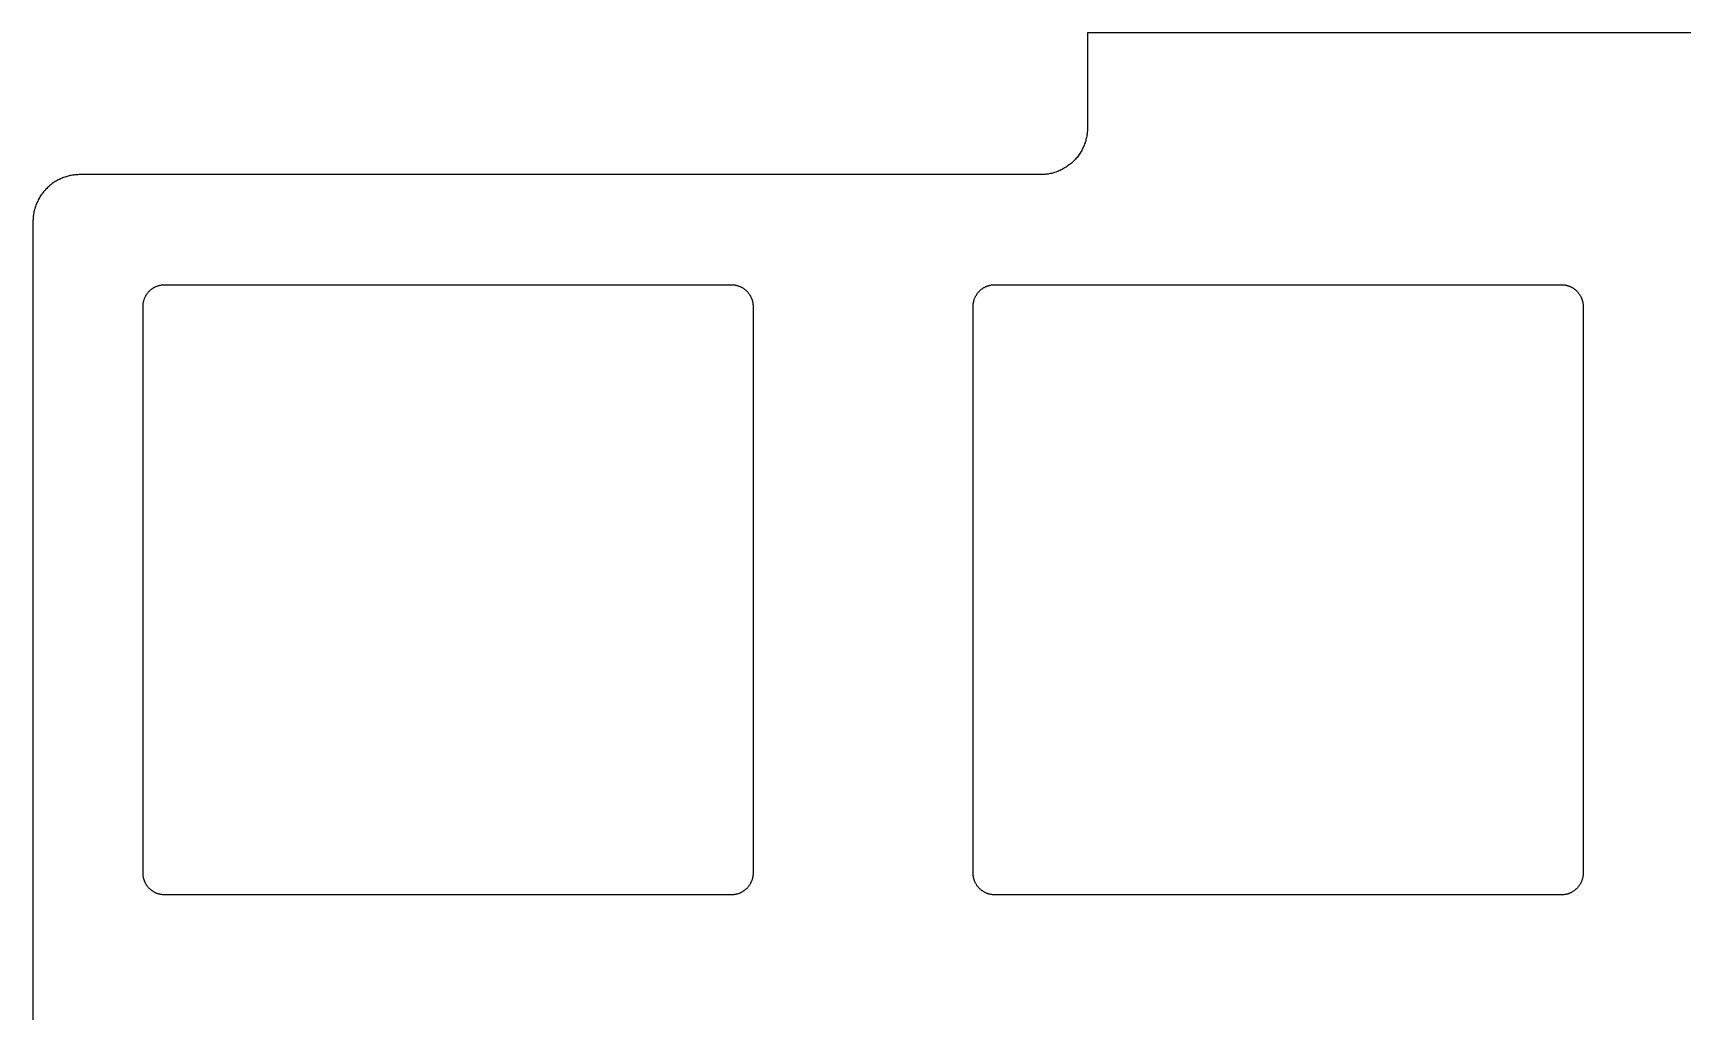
# Model space of a CAD drawing. Header units: millimetres. Extents: x 1057 to 1343, y -204 to -96.
# Drawn here: x 1057.12 to 1094.97, y -121.56 to -99.13 of the extents above; entities that cross this region are included whole.
import ezdxf

# ---------------------------------------------------------------- set-up
doc = ezdxf.new("R2010")
doc.units = ezdxf.units.MM
doc.layers.add('Layer 01', color=18, linetype='Continuous', true_color=0x000000)

msp = doc.modelspace()

# ---------------------------------------------------------------- linework, layer by layer
at = {"layer": 'Layer 01', "color": 0}
for p, q in [((1105.244, -99.125, 1.5), (1081.325, -99.125, 1.5)), ((1081.325, -99.125, 1.5), (1081.325, -101.3, 1.5)), ((1081.318, -101.421, 1.5), (1081.315, -101.446, 1.5)), ((1081.321, -101.397, 1.5), (1081.318, -101.421, 1.5)), ((1081.323, -101.372, 1.5), (1081.321, -101.397, 1.5)), ((1081.324, -101.348, 1.5), (1081.323, -101.372, 1.5)), ((1081.325, -101.324, 1.5), (1081.324, -101.348, 1.5)), ((1081.325, -101.3, 1.5), (1081.325, -101.324, 1.5)), ((1081.205, -101.794, 1.5), (1081.192, -101.818, 1.5)), ((1081.217, -101.769, 1.5), (1081.205, -101.794, 1.5)), ((1081.229, -101.745, 1.5), (1081.217, -101.769, 1.5)), ((1081.239, -101.72, 1.5), (1081.229, -101.745, 1.5)), ((1081.25, -101.696, 1.5), (1081.239, -101.72, 1.5)), ((1081.259, -101.671, 1.5), (1081.25, -101.696, 1.5)), ((1081.268, -101.646, 1.5), (1081.259, -101.671, 1.5)), ((1081.276, -101.621, 1.5), (1081.268, -101.646, 1.5)), ((1081.284, -101.596, 1.5), (1081.276, -101.621, 1.5)), ((1081.29, -101.571, 1.5), (1081.284, -101.596, 1.5)), ((1081.297, -101.546, 1.5), (1081.29, -101.571, 1.5)), ((1081.302, -101.521, 1.5), (1081.297, -101.546, 1.5)), ((1081.307, -101.496, 1.5), (1081.302, -101.521, 1.5)), ((1081.311, -101.471, 1.5), (1081.307, -101.496, 1.5)), ((1081.315, -101.446, 1.5), (1081.311, -101.471, 1.5)), ((1080.884, -102.168, 1.5), (1080.861, -102.184, 1.5)), ((1080.906, -102.152, 1.5), (1080.884, -102.168, 1.5)), ((1080.928, -102.135, 1.5), (1080.906, -102.152, 1.5)), ((1080.949, -102.117, 1.5), (1080.928, -102.135, 1.5)), ((1080.97, -102.098, 1.5), (1080.949, -102.117, 1.5)), ((1080.99, -102.08, 1.5), (1080.97, -102.098, 1.5)), ((1081.01, -102.06, 1.5), (1080.99, -102.08, 1.5)), ((1081.03, -102.04, 1.5), (1081.01, -102.06, 1.5)), ((1081.048, -102.02, 1.5), (1081.03, -102.04, 1.5)), ((1081.067, -101.999, 1.5), (1081.048, -102.02, 1.5)), ((1081.085, -101.978, 1.5), (1081.067, -101.999, 1.5)), ((1081.102, -101.956, 1.5), (1081.085, -101.978, 1.5)), ((1081.118, -101.934, 1.5), (1081.102, -101.956, 1.5)), ((1081.134, -101.911, 1.5), (1081.118, -101.934, 1.5)), ((1081.15, -101.888, 1.5), (1081.134, -101.911, 1.5)), ((1081.165, -101.865, 1.5), (1081.15, -101.888, 1.5)), ((1081.179, -101.842, 1.5), (1081.165, -101.865, 1.5)), ((1081.192, -101.818, 1.5), (1081.179, -101.842, 1.5)), ((1057.612, -102.55, 1.5), (1057.589, -102.566, 1.5)), ((1057.635, -102.535, 1.5), (1057.612, -102.55, 1.5)), ((1057.658, -102.521, 1.5), (1057.635, -102.535, 1.5)), ((1057.682, -102.508, 1.5), (1057.658, -102.521, 1.5)), ((1057.706, -102.495, 1.5), (1057.682, -102.508, 1.5)), ((1057.731, -102.483, 1.5), (1057.706, -102.495, 1.5)), ((1057.755, -102.471, 1.5), (1057.731, -102.483, 1.5)), ((1057.78, -102.461, 1.5), (1057.755, -102.471, 1.5)), ((1057.804, -102.45, 1.5), (1057.78, -102.461, 1.5)), ((1057.829, -102.441, 1.5), (1057.804, -102.45, 1.5)), ((1057.854, -102.432, 1.5), (1057.829, -102.441, 1.5)), ((1057.879, -102.424, 1.5), (1057.854, -102.432, 1.5)), ((1057.904, -102.416, 1.5), (1057.879, -102.424, 1.5)), ((1057.929, -102.41, 1.5), (1057.904, -102.416, 1.5)), ((1057.954, -102.403, 1.5), (1057.929, -102.41, 1.5)), ((1057.979, -102.398, 1.5), (1057.954, -102.403, 1.5)), ((1058.004, -102.393, 1.5), (1057.979, -102.398, 1.5)), ((1058.029, -102.389, 1.5), (1058.004, -102.393, 1.5)), ((1058.054, -102.385, 1.5), (1058.029, -102.389, 1.5)), ((1058.079, -102.382, 1.5), (1058.054, -102.385, 1.5)), ((1058.103, -102.379, 1.5), (1058.079, -102.382, 1.5)), ((1058.128, -102.377, 1.5), (1058.103, -102.379, 1.5)), ((1058.152, -102.376, 1.5), (1058.128, -102.377, 1.5)), ((1058.176, -102.375, 1.5), (1058.152, -102.376, 1.5)), ((1058.2, -102.375, 1.5), (1058.176, -102.375, 1.5)), ((1080.25, -102.375, 1.5), (1058.2, -102.375, 1.5)), ((1080.274, -102.375, 1.5), (1080.25, -102.375, 1.5)), ((1080.298, -102.374, 1.5), (1080.274, -102.375, 1.5)), ((1080.322, -102.373, 1.5), (1080.298, -102.374, 1.5)), ((1080.347, -102.371, 1.5), (1080.322, -102.373, 1.5)), ((1080.371, -102.368, 1.5), (1080.347, -102.371, 1.5)), ((1080.396, -102.365, 1.5), (1080.371, -102.368, 1.5)), ((1080.421, -102.361, 1.5), (1080.396, -102.365, 1.5)), ((1080.446, -102.357, 1.5), (1080.421, -102.361, 1.5)), ((1080.471, -102.352, 1.5), (1080.446, -102.357, 1.5)), ((1080.496, -102.347, 1.5), (1080.471, -102.352, 1.5)), ((1080.521, -102.34, 1.5), (1080.496, -102.347, 1.5)), ((1080.546, -102.334, 1.5), (1080.521, -102.34, 1.5)), ((1080.571, -102.326, 1.5), (1080.546, -102.334, 1.5)), ((1080.596, -102.318, 1.5), (1080.571, -102.326, 1.5)), ((1080.621, -102.309, 1.5), (1080.596, -102.318, 1.5)), ((1080.646, -102.3, 1.5), (1080.621, -102.309, 1.5)), ((1080.67, -102.289, 1.5), (1080.646, -102.3, 1.5)), ((1080.695, -102.279, 1.5), (1080.67, -102.289, 1.5)), ((1080.719, -102.267, 1.5), (1080.695, -102.279, 1.5)), ((1080.744, -102.255, 1.5), (1080.719, -102.267, 1.5)), ((1080.768, -102.242, 1.5), (1080.744, -102.255, 1.5)), ((1080.792, -102.229, 1.5), (1080.768, -102.242, 1.5)), ((1080.815, -102.215, 1.5), (1080.792, -102.229, 1.5)), ((1080.838, -102.2, 1.5), (1080.815, -102.215, 1.5)), ((1080.861, -102.184, 1.5), (1080.838, -102.2, 1.5)), ((1057.258, -102.932, 1.5), (1057.245, -102.956, 1.5)), ((1057.271, -102.908, 1.5), (1057.258, -102.932, 1.5)), ((1057.285, -102.885, 1.5), (1057.271, -102.908, 1.5)), ((1057.3, -102.862, 1.5), (1057.285, -102.885, 1.5)), ((1057.316, -102.839, 1.5), (1057.3, -102.862, 1.5)), ((1057.332, -102.816, 1.5), (1057.316, -102.839, 1.5)), ((1057.348, -102.794, 1.5), (1057.332, -102.816, 1.5)), ((1057.365, -102.772, 1.5), (1057.348, -102.794, 1.5)), ((1057.383, -102.751, 1.5), (1057.365, -102.772, 1.5)), ((1057.402, -102.73, 1.5), (1057.383, -102.751, 1.5)), ((1057.42, -102.71, 1.5), (1057.402, -102.73, 1.5)), ((1057.44, -102.69, 1.5), (1057.42, -102.71, 1.5)), ((1057.46, -102.67, 1.5), (1057.44, -102.69, 1.5)), ((1057.48, -102.652, 1.5), (1057.46, -102.67, 1.5)), ((1057.501, -102.633, 1.5), (1057.48, -102.652, 1.5)), ((1057.522, -102.615, 1.5), (1057.501, -102.633, 1.5)), ((1057.544, -102.598, 1.5), (1057.522, -102.615, 1.5)), ((1057.566, -102.582, 1.5), (1057.544, -102.598, 1.5)), ((1057.589, -102.566, 1.5), (1057.566, -102.582, 1.5)), ((1057.135, -103.304, 1.5), (1057.132, -103.329, 1.5)), ((1057.139, -103.279, 1.5), (1057.135, -103.304, 1.5)), ((1057.143, -103.254, 1.5), (1057.139, -103.279, 1.5)), ((1057.148, -103.229, 1.5), (1057.143, -103.254, 1.5)), ((1057.153, -103.204, 1.5), (1057.148, -103.229, 1.5)), ((1057.16, -103.179, 1.5), (1057.153, -103.204, 1.5)), ((1057.166, -103.154, 1.5), (1057.16, -103.179, 1.5)), ((1057.174, -103.129, 1.5), (1057.166, -103.154, 1.5)), ((1057.182, -103.104, 1.5), (1057.174, -103.129, 1.5)), ((1057.191, -103.079, 1.5), (1057.182, -103.104, 1.5)), ((1057.2, -103.054, 1.5), (1057.191, -103.079, 1.5)), ((1057.211, -103.03, 1.5), (1057.2, -103.054, 1.5)), ((1057.221, -103.005, 1.5), (1057.211, -103.03, 1.5)), ((1057.233, -102.981, 1.5), (1057.221, -103.005, 1.5)), ((1057.245, -102.956, 1.5), (1057.233, -102.981, 1.5)), ((1057.126, -103.402, 1.5), (1057.125, -103.426, 1.5)), ((1057.125, -103.426, 1.5), (1057.125, -103.45, 1.5)), ((1057.125, -103.45, 1.5), (1057.125, -196.55, 1.5)), ((1057.127, -103.378, 1.5), (1057.126, -103.402, 1.5)), ((1057.129, -103.353, 1.5), (1057.127, -103.378, 1.5)), ((1057.132, -103.329, 1.5), (1057.129, -103.353, 1.5)), ((1059.685, -105.216, 1.5), (1059.69, -105.204, 1.5)), ((1059.69, -105.204, 1.5), (1059.695, -105.193, 1.5)), ((1059.695, -105.193, 1.5), (1059.7, -105.182, 1.5)), ((1059.7, -105.182, 1.5), (1059.706, -105.17, 1.5)), ((1059.706, -105.17, 1.5), (1059.712, -105.159, 1.5)), ((1059.712, -105.159, 1.5), (1059.718, -105.148, 1.5)), ((1059.718, -105.148, 1.5), (1059.725, -105.137, 1.5)), ((1059.725, -105.137, 1.5), (1059.732, -105.126, 1.5)), ((1059.732, -105.126, 1.5), (1059.739, -105.116, 1.5)), ((1059.739, -105.116, 1.5), (1059.746, -105.105, 1.5)), ((1059.746, -105.105, 1.5), (1059.754, -105.095, 1.5)), ((1059.754, -105.095, 1.5), (1059.762, -105.085, 1.5)), ((1059.762, -105.085, 1.5), (1059.77, -105.075, 1.5)), ((1059.77, -105.075, 1.5), (1059.779, -105.065, 1.5)), ((1059.779, -105.065, 1.5), (1059.787, -105.056, 1.5)), ((1059.787, -105.056, 1.5), (1059.796, -105.046, 1.5)), ((1059.796, -105.046, 1.5), (1059.806, -105.037, 1.5)), ((1059.806, -105.037, 1.5), (1059.815, -105.029, 1.5)), ((1059.815, -105.029, 1.5), (1059.825, -105.02, 1.5)), ((1059.825, -105.02, 1.5), (1059.835, -105.012, 1.5)), ((1059.835, -105.012, 1.5), (1059.845, -105.004, 1.5)), ((1059.845, -105.004, 1.5), (1059.855, -104.996, 1.5)), ((1059.855, -104.996, 1.5), (1059.866, -104.989, 1.5)), ((1059.866, -104.989, 1.5), (1059.876, -104.982, 1.5)), ((1059.876, -104.982, 1.5), (1059.887, -104.975, 1.5)), ((1059.887, -104.975, 1.5), (1059.898, -104.968, 1.5)), ((1059.898, -104.968, 1.5), (1059.909, -104.962, 1.5)), ((1059.909, -104.962, 1.5), (1059.92, -104.956, 1.5)), ((1059.92, -104.956, 1.5), (1059.932, -104.95, 1.5)), ((1059.932, -104.95, 1.5), (1059.943, -104.945, 1.5)), ((1059.943, -104.945, 1.5), (1059.954, -104.94, 1.5)), ((1059.954, -104.94, 1.5), (1059.966, -104.935, 1.5)), ((1059.966, -104.935, 1.5), (1059.978, -104.931, 1.5)), ((1059.978, -104.931, 1.5), (1059.989, -104.927, 1.5)), ((1059.989, -104.927, 1.5), (1060.001, -104.923, 1.5)), ((1060.001, -104.923, 1.5), (1060.012, -104.919, 1.5)), ((1060.012, -104.919, 1.5), (1060.024, -104.916, 1.5)), ((1060.024, -104.916, 1.5), (1060.036, -104.913, 1.5)), ((1060.036, -104.913, 1.5), (1060.047, -104.911, 1.5)), ((1060.047, -104.911, 1.5), (1060.059, -104.908, 1.5)), ((1060.059, -104.908, 1.5), (1060.071, -104.906, 1.5)), ((1060.071, -104.906, 1.5), (1060.082, -104.905, 1.5)), ((1060.082, -104.905, 1.5), (1060.094, -104.903, 1.5)), ((1060.094, -104.903, 1.5), (1060.105, -104.902, 1.5)), ((1060.105, -104.902, 1.5), (1060.116, -104.901, 1.5)), ((1060.116, -104.901, 1.5), (1060.128, -104.9, 1.5)), ((1060.128, -104.9, 1.5), (1060.139, -104.9, 1.5)), ((1060.139, -104.9, 1.5), (1060.15, -104.9, 1.5)), ((1060.15, -104.9, 1.5), (1073.15, -104.9, 1.5)), ((1073.15, -104.9, 1.5), (1073.161, -104.9, 1.5)), ((1073.161, -104.9, 1.5), (1073.172, -104.9, 1.5)), ((1073.172, -104.9, 1.5), (1073.184, -104.901, 1.5)), ((1073.184, -104.901, 1.5), (1073.195, -104.902, 1.5)), ((1073.195, -104.902, 1.5), (1073.206, -104.903, 1.5)), ((1073.206, -104.903, 1.5), (1073.218, -104.905, 1.5)), ((1073.218, -104.905, 1.5), (1073.229, -104.906, 1.5)), ((1073.229, -104.906, 1.5), (1073.241, -104.908, 1.5)), ((1073.241, -104.908, 1.5), (1073.253, -104.911, 1.5)), ((1073.253, -104.911, 1.5), (1073.264, -104.913, 1.5)), ((1073.264, -104.913, 1.5), (1073.276, -104.916, 1.5)), ((1073.276, -104.916, 1.5), (1073.288, -104.919, 1.5)), ((1073.288, -104.919, 1.5), (1073.299, -104.923, 1.5)), ((1073.299, -104.923, 1.5), (1073.311, -104.927, 1.5)), ((1073.311, -104.927, 1.5), (1073.322, -104.931, 1.5)), ((1073.322, -104.931, 1.5), (1073.334, -104.935, 1.5)), ((1073.334, -104.935, 1.5), (1073.346, -104.94, 1.5)), ((1073.346, -104.94, 1.5), (1073.357, -104.945, 1.5)), ((1073.357, -104.945, 1.5), (1073.368, -104.95, 1.5)), ((1073.368, -104.95, 1.5), (1073.38, -104.956, 1.5)), ((1073.38, -104.956, 1.5), (1073.391, -104.962, 1.5)), ((1073.391, -104.962, 1.5), (1073.402, -104.968, 1.5)), ((1073.402, -104.968, 1.5), (1073.413, -104.975, 1.5)), ((1073.413, -104.975, 1.5), (1073.424, -104.982, 1.5)), ((1073.424, -104.982, 1.5), (1073.434, -104.989, 1.5)), ((1073.434, -104.989, 1.5), (1073.445, -104.996, 1.5)), ((1073.445, -104.996, 1.5), (1073.455, -105.004, 1.5)), ((1073.455, -105.004, 1.5), (1073.465, -105.012, 1.5)), ((1073.465, -105.012, 1.5), (1073.475, -105.02, 1.5)), ((1073.475, -105.02, 1.5), (1073.485, -105.029, 1.5)), ((1073.485, -105.029, 1.5), (1073.494, -105.037, 1.5)), ((1073.494, -105.037, 1.5), (1073.504, -105.046, 1.5)), ((1073.504, -105.046, 1.5), (1073.513, -105.056, 1.5)), ((1073.513, -105.056, 1.5), (1073.521, -105.065, 1.5)), ((1073.521, -105.065, 1.5), (1073.53, -105.075, 1.5)), ((1073.53, -105.075, 1.5), (1073.538, -105.085, 1.5)), ((1073.538, -105.085, 1.5), (1073.546, -105.095, 1.5)), ((1073.546, -105.095, 1.5), (1073.554, -105.105, 1.5)), ((1073.554, -105.105, 1.5), (1073.561, -105.116, 1.5)), ((1073.561, -105.116, 1.5), (1073.568, -105.126, 1.5)), ((1073.568, -105.126, 1.5), (1073.575, -105.137, 1.5)), ((1073.575, -105.137, 1.5), (1073.582, -105.148, 1.5)), ((1073.582, -105.148, 1.5), (1073.588, -105.159, 1.5)), ((1073.588, -105.159, 1.5), (1073.594, -105.17, 1.5)), ((1073.594, -105.17, 1.5), (1073.6, -105.182, 1.5)), ((1073.6, -105.182, 1.5), (1073.605, -105.193, 1.5)), ((1073.605, -105.193, 1.5), (1073.61, -105.204, 1.5)), ((1073.61, -105.204, 1.5), (1073.615, -105.216, 1.5)), ((1078.735, -105.216, 1.5), (1078.74, -105.204, 1.5)), ((1078.74, -105.204, 1.5), (1078.745, -105.193, 1.5)), ((1078.745, -105.193, 1.5), (1078.75, -105.182, 1.5)), ((1078.75, -105.182, 1.5), (1078.756, -105.17, 1.5)), ((1078.756, -105.17, 1.5), (1078.762, -105.159, 1.5)), ((1078.762, -105.159, 1.5), (1078.768, -105.148, 1.5)), ((1078.768, -105.148, 1.5), (1078.775, -105.137, 1.5)), ((1078.775, -105.137, 1.5), (1078.782, -105.126, 1.5)), ((1078.782, -105.126, 1.5), (1078.789, -105.116, 1.5)), ((1078.789, -105.116, 1.5), (1078.796, -105.105, 1.5)), ((1078.796, -105.105, 1.5), (1078.804, -105.095, 1.5)), ((1078.804, -105.095, 1.5), (1078.812, -105.085, 1.5)), ((1078.812, -105.085, 1.5), (1078.82, -105.075, 1.5)), ((1078.82, -105.075, 1.5), (1078.829, -105.065, 1.5)), ((1078.829, -105.065, 1.5), (1078.837, -105.056, 1.5)), ((1078.837, -105.056, 1.5), (1078.846, -105.046, 1.5)), ((1078.846, -105.046, 1.5), (1078.856, -105.037, 1.5)), ((1078.856, -105.037, 1.5), (1078.865, -105.029, 1.5)), ((1078.865, -105.029, 1.5), (1078.875, -105.02, 1.5)), ((1078.875, -105.02, 1.5), (1078.885, -105.012, 1.5)), ((1078.885, -105.012, 1.5), (1078.895, -105.004, 1.5)), ((1078.895, -105.004, 1.5), (1078.905, -104.996, 1.5)), ((1078.905, -104.996, 1.5), (1078.916, -104.989, 1.5)), ((1078.916, -104.989, 1.5), (1078.926, -104.982, 1.5)), ((1078.926, -104.982, 1.5), (1078.937, -104.975, 1.5)), ((1078.937, -104.975, 1.5), (1078.948, -104.968, 1.5)), ((1078.948, -104.968, 1.5), (1078.959, -104.962, 1.5)), ((1078.959, -104.962, 1.5), (1078.97, -104.956, 1.5)), ((1078.97, -104.956, 1.5), (1078.982, -104.95, 1.5)), ((1078.982, -104.95, 1.5), (1078.993, -104.945, 1.5)), ((1078.993, -104.945, 1.5), (1079.004, -104.94, 1.5)), ((1079.004, -104.94, 1.5), (1079.016, -104.935, 1.5)), ((1079.016, -104.935, 1.5), (1079.028, -104.931, 1.5)), ((1079.028, -104.931, 1.5), (1079.039, -104.927, 1.5)), ((1079.039, -104.927, 1.5), (1079.051, -104.923, 1.5)), ((1079.051, -104.923, 1.5), (1079.062, -104.919, 1.5)), ((1079.062, -104.919, 1.5), (1079.074, -104.916, 1.5)), ((1079.074, -104.916, 1.5), (1079.086, -104.913, 1.5)), ((1079.086, -104.913, 1.5), (1079.097, -104.911, 1.5)), ((1079.097, -104.911, 1.5), (1079.109, -104.908, 1.5)), ((1079.109, -104.908, 1.5), (1079.121, -104.906, 1.5)), ((1079.121, -104.906, 1.5), (1079.132, -104.905, 1.5)), ((1079.132, -104.905, 1.5), (1079.144, -104.903, 1.5)), ((1079.144, -104.903, 1.5), (1079.155, -104.902, 1.5)), ((1079.155, -104.902, 1.5), (1079.166, -104.901, 1.5)), ((1079.166, -104.901, 1.5), (1079.178, -104.9, 1.5)), ((1079.178, -104.9, 1.5), (1079.189, -104.9, 1.5)), ((1079.189, -104.9, 1.5), (1079.2, -104.9, 1.5)), ((1079.2, -104.9, 1.5), (1092.2, -104.9, 1.5)), ((1092.2, -104.9, 1.5), (1092.211, -104.9, 1.5)), ((1092.211, -104.9, 1.5), (1092.222, -104.9, 1.5)), ((1092.222, -104.9, 1.5), (1092.234, -104.901, 1.5)), ((1092.234, -104.901, 1.5), (1092.245, -104.902, 1.5)), ((1092.245, -104.902, 1.5), (1092.256, -104.903, 1.5)), ((1092.256, -104.903, 1.5), (1092.268, -104.905, 1.5)), ((1092.268, -104.905, 1.5), (1092.279, -104.906, 1.5)), ((1092.279, -104.906, 1.5), (1092.291, -104.908, 1.5)), ((1092.291, -104.908, 1.5), (1092.303, -104.911, 1.5)), ((1092.303, -104.911, 1.5), (1092.314, -104.913, 1.5)), ((1092.314, -104.913, 1.5), (1092.326, -104.916, 1.5)), ((1092.326, -104.916, 1.5), (1092.338, -104.919, 1.5)), ((1092.338, -104.919, 1.5), (1092.349, -104.923, 1.5)), ((1092.349, -104.923, 1.5), (1092.361, -104.927, 1.5)), ((1092.361, -104.927, 1.5), (1092.372, -104.931, 1.5)), ((1092.372, -104.931, 1.5), (1092.384, -104.935, 1.5)), ((1092.384, -104.935, 1.5), (1092.396, -104.94, 1.5)), ((1092.396, -104.94, 1.5), (1092.407, -104.945, 1.5)), ((1092.407, -104.945, 1.5), (1092.418, -104.95, 1.5)), ((1092.418, -104.95, 1.5), (1092.43, -104.956, 1.5)), ((1092.43, -104.956, 1.5), (1092.441, -104.962, 1.5)), ((1092.441, -104.962, 1.5), (1092.452, -104.968, 1.5)), ((1092.452, -104.968, 1.5), (1092.463, -104.975, 1.5)), ((1092.463, -104.975, 1.5), (1092.474, -104.982, 1.5)), ((1092.474, -104.982, 1.5), (1092.484, -104.989, 1.5)), ((1092.484, -104.989, 1.5), (1092.495, -104.996, 1.5)), ((1092.495, -104.996, 1.5), (1092.505, -105.004, 1.5)), ((1092.505, -105.004, 1.5), (1092.515, -105.012, 1.5)), ((1092.515, -105.012, 1.5), (1092.525, -105.02, 1.5)), ((1092.525, -105.02, 1.5), (1092.535, -105.029, 1.5)), ((1092.535, -105.029, 1.5), (1092.544, -105.037, 1.5)), ((1092.544, -105.037, 1.5), (1092.554, -105.046, 1.5)), ((1092.554, -105.046, 1.5), (1092.563, -105.056, 1.5)), ((1092.563, -105.056, 1.5), (1092.571, -105.065, 1.5)), ((1092.571, -105.065, 1.5), (1092.58, -105.075, 1.5)), ((1092.58, -105.075, 1.5), (1092.588, -105.085, 1.5)), ((1092.588, -105.085, 1.5), (1092.596, -105.095, 1.5)), ((1092.596, -105.095, 1.5), (1092.604, -105.105, 1.5)), ((1092.604, -105.105, 1.5), (1092.611, -105.116, 1.5)), ((1092.611, -105.116, 1.5), (1092.618, -105.126, 1.5)), ((1092.618, -105.126, 1.5), (1092.625, -105.137, 1.5)), ((1092.625, -105.137, 1.5), (1092.632, -105.148, 1.5)), ((1092.632, -105.148, 1.5), (1092.638, -105.159, 1.5)), ((1092.638, -105.159, 1.5), (1092.644, -105.17, 1.5)), ((1092.644, -105.17, 1.5), (1092.65, -105.182, 1.5)), ((1092.65, -105.182, 1.5), (1092.655, -105.193, 1.5)), ((1092.655, -105.193, 1.5), (1092.66, -105.204, 1.5)), ((1092.66, -105.204, 1.5), (1092.665, -105.216, 1.5)), ((1059.65, -105.378, 1.5), (1059.651, -105.366, 1.5)), ((1059.65, -105.389, 1.5), (1059.65, -105.378, 1.5)), ((1059.65, -105.4, 1.5), (1059.65, -105.389, 1.5)), ((1059.65, -118.4, 1.5), (1059.65, -105.4, 1.5)), ((1059.651, -105.366, 1.5), (1059.652, -105.355, 1.5)), ((1059.652, -105.355, 1.5), (1059.653, -105.344, 1.5)), ((1059.653, -105.344, 1.5), (1059.655, -105.332, 1.5)), ((1059.655, -105.332, 1.5), (1059.656, -105.321, 1.5)), ((1059.656, -105.321, 1.5), (1059.658, -105.309, 1.5)), ((1059.658, -105.309, 1.5), (1059.661, -105.297, 1.5)), ((1059.661, -105.297, 1.5), (1059.663, -105.286, 1.5)), ((1059.663, -105.286, 1.5), (1059.666, -105.274, 1.5)), ((1059.666, -105.274, 1.5), (1059.669, -105.262, 1.5)), ((1059.669, -105.262, 1.5), (1059.673, -105.251, 1.5)), ((1059.673, -105.251, 1.5), (1059.677, -105.239, 1.5)), ((1059.677, -105.239, 1.5), (1059.681, -105.228, 1.5)), ((1059.681, -105.228, 1.5), (1059.685, -105.216, 1.5)), ((1073.615, -105.216, 1.5), (1073.619, -105.228, 1.5)), ((1073.619, -105.228, 1.5), (1073.623, -105.239, 1.5)), ((1073.623, -105.239, 1.5), (1073.627, -105.251, 1.5)), ((1073.627, -105.251, 1.5), (1073.631, -105.262, 1.5)), ((1073.631, -105.262, 1.5), (1073.634, -105.274, 1.5)), ((1073.634, -105.274, 1.5), (1073.637, -105.286, 1.5)), ((1073.637, -105.286, 1.5), (1073.639, -105.297, 1.5)), ((1073.639, -105.297, 1.5), (1073.642, -105.309, 1.5)), ((1073.642, -105.309, 1.5), (1073.644, -105.321, 1.5)), ((1073.644, -105.321, 1.5), (1073.645, -105.332, 1.5)), ((1073.645, -105.332, 1.5), (1073.647, -105.344, 1.5)), ((1073.647, -105.344, 1.5), (1073.648, -105.355, 1.5)), ((1073.648, -105.355, 1.5), (1073.649, -105.366, 1.5)), ((1073.649, -105.366, 1.5), (1073.65, -105.378, 1.5)), ((1073.65, -105.378, 1.5), (1073.65, -105.389, 1.5)), ((1073.65, -105.389, 1.5), (1073.65, -105.4, 1.5)), ((1073.65, -105.4, 1.5), (1073.65, -118.4, 1.5)), ((1078.7, -105.378, 1.5), (1078.701, -105.366, 1.5)), ((1078.7, -105.389, 1.5), (1078.7, -105.378, 1.5)), ((1078.7, -105.4, 1.5), (1078.7, -105.389, 1.5)), ((1078.7, -118.4, 1.5), (1078.7, -105.4, 1.5)), ((1078.701, -105.366, 1.5), (1078.702, -105.355, 1.5)), ((1078.702, -105.355, 1.5), (1078.703, -105.344, 1.5)), ((1078.703, -105.344, 1.5), (1078.705, -105.332, 1.5)), ((1078.705, -105.332, 1.5), (1078.706, -105.321, 1.5)), ((1078.706, -105.321, 1.5), (1078.708, -105.309, 1.5)), ((1078.708, -105.309, 1.5), (1078.711, -105.297, 1.5)), ((1078.711, -105.297, 1.5), (1078.713, -105.286, 1.5)), ((1078.713, -105.286, 1.5), (1078.716, -105.274, 1.5)), ((1078.716, -105.274, 1.5), (1078.719, -105.262, 1.5)), ((1078.719, -105.262, 1.5), (1078.723, -105.251, 1.5)), ((1078.723, -105.251, 1.5), (1078.727, -105.239, 1.5)), ((1078.727, -105.239, 1.5), (1078.731, -105.228, 1.5)), ((1078.731, -105.228, 1.5), (1078.735, -105.216, 1.5)), ((1092.665, -105.216, 1.5), (1092.669, -105.228, 1.5)), ((1092.669, -105.228, 1.5), (1092.673, -105.239, 1.5)), ((1092.673, -105.239, 1.5), (1092.677, -105.251, 1.5)), ((1092.677, -105.251, 1.5), (1092.681, -105.262, 1.5)), ((1092.681, -105.262, 1.5), (1092.684, -105.274, 1.5)), ((1092.684, -105.274, 1.5), (1092.687, -105.286, 1.5)), ((1092.687, -105.286, 1.5), (1092.689, -105.297, 1.5)), ((1092.689, -105.297, 1.5), (1092.692, -105.309, 1.5)), ((1092.692, -105.309, 1.5), (1092.694, -105.321, 1.5)), ((1092.694, -105.321, 1.5), (1092.695, -105.332, 1.5)), ((1092.695, -105.332, 1.5), (1092.697, -105.344, 1.5)), ((1092.697, -105.344, 1.5), (1092.698, -105.355, 1.5)), ((1092.698, -105.355, 1.5), (1092.699, -105.366, 1.5)), ((1092.699, -105.366, 1.5), (1092.7, -105.378, 1.5)), ((1092.7, -105.378, 1.5), (1092.7, -105.389, 1.5)), ((1092.7, -105.389, 1.5), (1092.7, -105.4, 1.5)), ((1092.7, -105.4, 1.5), (1092.7, -118.4, 1.5)), ((1059.65, -118.411, 1.5), (1059.65, -118.4, 1.5)), ((1059.65, -118.422, 1.5), (1059.65, -118.411, 1.5)), ((1059.651, -118.434, 1.5), (1059.65, -118.422, 1.5)), ((1059.652, -118.445, 1.5), (1059.651, -118.434, 1.5)), ((1059.653, -118.456, 1.5), (1059.652, -118.445, 1.5)), ((1073.648, -118.445, 1.5), (1073.647, -118.456, 1.5)), ((1073.649, -118.434, 1.5), (1073.648, -118.445, 1.5)), ((1073.65, -118.422, 1.5), (1073.649, -118.434, 1.5)), ((1073.65, -118.4, 1.5), (1073.65, -118.411, 1.5)), ((1073.65, -118.411, 1.5), (1073.65, -118.422, 1.5)), ((1078.7, -118.411, 1.5), (1078.7, -118.4, 1.5)), ((1078.7, -118.422, 1.5), (1078.7, -118.411, 1.5)), ((1078.701, -118.434, 1.5), (1078.7, -118.422, 1.5)), ((1078.702, -118.445, 1.5), (1078.701, -118.434, 1.5)), ((1078.703, -118.456, 1.5), (1078.702, -118.445, 1.5)), ((1092.698, -118.445, 1.5), (1092.697, -118.456, 1.5)), ((1092.699, -118.434, 1.5), (1092.698, -118.445, 1.5)), ((1092.7, -118.422, 1.5), (1092.699, -118.434, 1.5)), ((1092.7, -118.4, 1.5), (1092.7, -118.411, 1.5)), ((1092.7, -118.411, 1.5), (1092.7, -118.422, 1.5)), ((1059.655, -118.468, 1.5), (1059.653, -118.456, 1.5)), ((1059.656, -118.479, 1.5), (1059.655, -118.468, 1.5)), ((1059.658, -118.491, 1.5), (1059.656, -118.479, 1.5)), ((1059.661, -118.503, 1.5), (1059.658, -118.491, 1.5)), ((1059.663, -118.514, 1.5), (1059.661, -118.503, 1.5)), ((1059.666, -118.526, 1.5), (1059.663, -118.514, 1.5)), ((1059.669, -118.538, 1.5), (1059.666, -118.526, 1.5)), ((1059.673, -118.549, 1.5), (1059.669, -118.538, 1.5)), ((1059.677, -118.561, 1.5), (1059.673, -118.549, 1.5)), ((1059.681, -118.572, 1.5), (1059.677, -118.561, 1.5)), ((1059.685, -118.584, 1.5), (1059.681, -118.572, 1.5)), ((1059.69, -118.596, 1.5), (1059.685, -118.584, 1.5)), ((1059.695, -118.607, 1.5), (1059.69, -118.596, 1.5)), ((1059.7, -118.618, 1.5), (1059.695, -118.607, 1.5)), ((1059.706, -118.63, 1.5), (1059.7, -118.618, 1.5)), ((1059.712, -118.641, 1.5), (1059.706, -118.63, 1.5)), ((1059.718, -118.652, 1.5), (1059.712, -118.641, 1.5)), ((1059.725, -118.663, 1.5), (1059.718, -118.652, 1.5)), ((1059.732, -118.674, 1.5), (1059.725, -118.663, 1.5)), ((1059.739, -118.684, 1.5), (1059.732, -118.674, 1.5)), ((1059.746, -118.695, 1.5), (1059.739, -118.684, 1.5)), ((1059.754, -118.705, 1.5), (1059.746, -118.695, 1.5)), ((1059.762, -118.715, 1.5), (1059.754, -118.705, 1.5)), ((1059.77, -118.725, 1.5), (1059.762, -118.715, 1.5)), ((1059.779, -118.735, 1.5), (1059.77, -118.725, 1.5)), ((1059.787, -118.744, 1.5), (1059.779, -118.735, 1.5)), ((1059.796, -118.754, 1.5), (1059.787, -118.744, 1.5)), ((1059.806, -118.763, 1.5), (1059.796, -118.754, 1.5)), ((1059.815, -118.771, 1.5), (1059.806, -118.763, 1.5)), ((1059.825, -118.78, 1.5), (1059.815, -118.771, 1.5)), ((1059.835, -118.788, 1.5), (1059.825, -118.78, 1.5)), ((1059.845, -118.796, 1.5), (1059.835, -118.788, 1.5)), ((1059.855, -118.804, 1.5), (1059.845, -118.796, 1.5)), ((1059.866, -118.811, 1.5), (1059.855, -118.804, 1.5)), ((1059.876, -118.818, 1.5), (1059.866, -118.811, 1.5)), ((1059.887, -118.825, 1.5), (1059.876, -118.818, 1.5)), ((1059.898, -118.832, 1.5), (1059.887, -118.825, 1.5)), ((1073.413, -118.825, 1.5), (1073.402, -118.832, 1.5)), ((1073.424, -118.818, 1.5), (1073.413, -118.825, 1.5)), ((1073.434, -118.811, 1.5), (1073.424, -118.818, 1.5)), ((1073.445, -118.804, 1.5), (1073.434, -118.811, 1.5)), ((1073.455, -118.796, 1.5), (1073.445, -118.804, 1.5)), ((1073.465, -118.788, 1.5), (1073.455, -118.796, 1.5)), ((1073.475, -118.78, 1.5), (1073.465, -118.788, 1.5)), ((1073.485, -118.771, 1.5), (1073.475, -118.78, 1.5)), ((1073.494, -118.763, 1.5), (1073.485, -118.771, 1.5)), ((1073.504, -118.754, 1.5), (1073.494, -118.763, 1.5)), ((1073.513, -118.744, 1.5), (1073.504, -118.754, 1.5)), ((1073.521, -118.735, 1.5), (1073.513, -118.744, 1.5)), ((1073.53, -118.725, 1.5), (1073.521, -118.735, 1.5)), ((1073.538, -118.715, 1.5), (1073.53, -118.725, 1.5)), ((1073.546, -118.705, 1.5), (1073.538, -118.715, 1.5)), ((1073.554, -118.695, 1.5), (1073.546, -118.705, 1.5)), ((1073.561, -118.684, 1.5), (1073.554, -118.695, 1.5)), ((1073.568, -118.674, 1.5), (1073.561, -118.684, 1.5)), ((1073.575, -118.663, 1.5), (1073.568, -118.674, 1.5)), ((1073.582, -118.652, 1.5), (1073.575, -118.663, 1.5)), ((1073.588, -118.641, 1.5), (1073.582, -118.652, 1.5)), ((1073.594, -118.63, 1.5), (1073.588, -118.641, 1.5)), ((1073.6, -118.618, 1.5), (1073.594, -118.63, 1.5)), ((1073.605, -118.607, 1.5), (1073.6, -118.618, 1.5)), ((1073.61, -118.596, 1.5), (1073.605, -118.607, 1.5)), ((1073.615, -118.584, 1.5), (1073.61, -118.596, 1.5)), ((1073.619, -118.572, 1.5), (1073.615, -118.584, 1.5)), ((1073.623, -118.561, 1.5), (1073.619, -118.572, 1.5)), ((1073.627, -118.549, 1.5), (1073.623, -118.561, 1.5)), ((1073.631, -118.538, 1.5), (1073.627, -118.549, 1.5)), ((1073.634, -118.526, 1.5), (1073.631, -118.538, 1.5)), ((1073.637, -118.514, 1.5), (1073.634, -118.526, 1.5)), ((1073.639, -118.503, 1.5), (1073.637, -118.514, 1.5)), ((1073.642, -118.491, 1.5), (1073.639, -118.503, 1.5)), ((1073.644, -118.479, 1.5), (1073.642, -118.491, 1.5)), ((1073.645, -118.468, 1.5), (1073.644, -118.479, 1.5)), ((1073.647, -118.456, 1.5), (1073.645, -118.468, 1.5)), ((1078.705, -118.468, 1.5), (1078.703, -118.456, 1.5)), ((1078.706, -118.479, 1.5), (1078.705, -118.468, 1.5)), ((1078.708, -118.491, 1.5), (1078.706, -118.479, 1.5)), ((1078.711, -118.503, 1.5), (1078.708, -118.491, 1.5)), ((1078.713, -118.514, 1.5), (1078.711, -118.503, 1.5)), ((1078.716, -118.526, 1.5), (1078.713, -118.514, 1.5)), ((1078.719, -118.538, 1.5), (1078.716, -118.526, 1.5)), ((1078.723, -118.549, 1.5), (1078.719, -118.538, 1.5)), ((1078.727, -118.561, 1.5), (1078.723, -118.549, 1.5)), ((1078.731, -118.572, 1.5), (1078.727, -118.561, 1.5)), ((1078.735, -118.584, 1.5), (1078.731, -118.572, 1.5)), ((1078.74, -118.596, 1.5), (1078.735, -118.584, 1.5)), ((1078.745, -118.607, 1.5), (1078.74, -118.596, 1.5)), ((1078.75, -118.618, 1.5), (1078.745, -118.607, 1.5)), ((1078.756, -118.63, 1.5), (1078.75, -118.618, 1.5)), ((1078.762, -118.641, 1.5), (1078.756, -118.63, 1.5)), ((1078.768, -118.652, 1.5), (1078.762, -118.641, 1.5)), ((1078.775, -118.663, 1.5), (1078.768, -118.652, 1.5)), ((1078.782, -118.674, 1.5), (1078.775, -118.663, 1.5)), ((1078.789, -118.684, 1.5), (1078.782, -118.674, 1.5)), ((1078.796, -118.695, 1.5), (1078.789, -118.684, 1.5)), ((1078.804, -118.705, 1.5), (1078.796, -118.695, 1.5)), ((1078.812, -118.715, 1.5), (1078.804, -118.705, 1.5)), ((1078.82, -118.725, 1.5), (1078.812, -118.715, 1.5)), ((1078.829, -118.735, 1.5), (1078.82, -118.725, 1.5)), ((1078.837, -118.744, 1.5), (1078.829, -118.735, 1.5)), ((1078.846, -118.754, 1.5), (1078.837, -118.744, 1.5)), ((1078.856, -118.763, 1.5), (1078.846, -118.754, 1.5)), ((1078.865, -118.771, 1.5), (1078.856, -118.763, 1.5)), ((1078.875, -118.78, 1.5), (1078.865, -118.771, 1.5)), ((1078.885, -118.788, 1.5), (1078.875, -118.78, 1.5)), ((1078.895, -118.796, 1.5), (1078.885, -118.788, 1.5)), ((1078.905, -118.804, 1.5), (1078.895, -118.796, 1.5)), ((1078.916, -118.811, 1.5), (1078.905, -118.804, 1.5)), ((1078.926, -118.818, 1.5), (1078.916, -118.811, 1.5)), ((1078.937, -118.825, 1.5), (1078.926, -118.818, 1.5)), ((1078.948, -118.832, 1.5), (1078.937, -118.825, 1.5)), ((1092.463, -118.825, 1.5), (1092.452, -118.832, 1.5)), ((1092.474, -118.818, 1.5), (1092.463, -118.825, 1.5)), ((1092.484, -118.811, 1.5), (1092.474, -118.818, 1.5)), ((1092.495, -118.804, 1.5), (1092.484, -118.811, 1.5)), ((1092.505, -118.796, 1.5), (1092.495, -118.804, 1.5)), ((1092.515, -118.788, 1.5), (1092.505, -118.796, 1.5)), ((1092.525, -118.78, 1.5), (1092.515, -118.788, 1.5)), ((1092.535, -118.771, 1.5), (1092.525, -118.78, 1.5)), ((1092.544, -118.763, 1.5), (1092.535, -118.771, 1.5)), ((1092.554, -118.754, 1.5), (1092.544, -118.763, 1.5)), ((1092.563, -118.744, 1.5), (1092.554, -118.754, 1.5)), ((1092.571, -118.735, 1.5), (1092.563, -118.744, 1.5)), ((1092.58, -118.725, 1.5), (1092.571, -118.735, 1.5)), ((1092.588, -118.715, 1.5), (1092.58, -118.725, 1.5)), ((1092.596, -118.705, 1.5), (1092.588, -118.715, 1.5)), ((1092.604, -118.695, 1.5), (1092.596, -118.705, 1.5)), ((1092.611, -118.684, 1.5), (1092.604, -118.695, 1.5)), ((1092.618, -118.674, 1.5), (1092.611, -118.684, 1.5)), ((1092.625, -118.663, 1.5), (1092.618, -118.674, 1.5)), ((1092.632, -118.652, 1.5), (1092.625, -118.663, 1.5)), ((1092.638, -118.641, 1.5), (1092.632, -118.652, 1.5)), ((1092.644, -118.63, 1.5), (1092.638, -118.641, 1.5)), ((1092.65, -118.618, 1.5), (1092.644, -118.63, 1.5)), ((1092.655, -118.607, 1.5), (1092.65, -118.618, 1.5)), ((1092.66, -118.596, 1.5), (1092.655, -118.607, 1.5)), ((1092.665, -118.584, 1.5), (1092.66, -118.596, 1.5)), ((1092.669, -118.572, 1.5), (1092.665, -118.584, 1.5)), ((1092.673, -118.561, 1.5), (1092.669, -118.572, 1.5)), ((1092.677, -118.549, 1.5), (1092.673, -118.561, 1.5)), ((1092.681, -118.538, 1.5), (1092.677, -118.549, 1.5)), ((1092.684, -118.526, 1.5), (1092.681, -118.538, 1.5)), ((1092.687, -118.514, 1.5), (1092.684, -118.526, 1.5)), ((1092.689, -118.503, 1.5), (1092.687, -118.514, 1.5)), ((1092.692, -118.491, 1.5), (1092.689, -118.503, 1.5)), ((1092.694, -118.479, 1.5), (1092.692, -118.491, 1.5)), ((1092.695, -118.468, 1.5), (1092.694, -118.479, 1.5)), ((1092.697, -118.456, 1.5), (1092.695, -118.468, 1.5)), ((1059.909, -118.838, 1.5), (1059.898, -118.832, 1.5)), ((1059.92, -118.844, 1.5), (1059.909, -118.838, 1.5)), ((1059.932, -118.85, 1.5), (1059.92, -118.844, 1.5)), ((1059.943, -118.855, 1.5), (1059.932, -118.85, 1.5)), ((1059.954, -118.86, 1.5), (1059.943, -118.855, 1.5)), ((1059.966, -118.865, 1.5), (1059.954, -118.86, 1.5)), ((1059.978, -118.869, 1.5), (1059.966, -118.865, 1.5)), ((1059.989, -118.873, 1.5), (1059.978, -118.869, 1.5)), ((1060.001, -118.877, 1.5), (1059.989, -118.873, 1.5)), ((1060.012, -118.881, 1.5), (1060.001, -118.877, 1.5)), ((1060.024, -118.884, 1.5), (1060.012, -118.881, 1.5)), ((1060.036, -118.887, 1.5), (1060.024, -118.884, 1.5)), ((1060.047, -118.889, 1.5), (1060.036, -118.887, 1.5)), ((1060.059, -118.892, 1.5), (1060.047, -118.889, 1.5)), ((1060.071, -118.894, 1.5), (1060.059, -118.892, 1.5)), ((1060.082, -118.895, 1.5), (1060.071, -118.894, 1.5)), ((1060.094, -118.897, 1.5), (1060.082, -118.895, 1.5)), ((1060.105, -118.898, 1.5), (1060.094, -118.897, 1.5)), ((1060.116, -118.899, 1.5), (1060.105, -118.898, 1.5)), ((1060.128, -118.9, 1.5), (1060.116, -118.899, 1.5)), ((1060.139, -118.9, 1.5), (1060.128, -118.9, 1.5)), ((1060.15, -118.9, 1.5), (1060.139, -118.9, 1.5)), ((1073.15, -118.9, 1.5), (1060.15, -118.9, 1.5)), ((1073.161, -118.9, 1.5), (1073.15, -118.9, 1.5)), ((1073.172, -118.9, 1.5), (1073.161, -118.9, 1.5)), ((1073.184, -118.899, 1.5), (1073.172, -118.9, 1.5)), ((1073.195, -118.898, 1.5), (1073.184, -118.899, 1.5)), ((1073.206, -118.897, 1.5), (1073.195, -118.898, 1.5)), ((1073.218, -118.895, 1.5), (1073.206, -118.897, 1.5)), ((1073.229, -118.894, 1.5), (1073.218, -118.895, 1.5)), ((1073.241, -118.892, 1.5), (1073.229, -118.894, 1.5)), ((1073.253, -118.889, 1.5), (1073.241, -118.892, 1.5)), ((1073.264, -118.887, 1.5), (1073.253, -118.889, 1.5)), ((1073.276, -118.884, 1.5), (1073.264, -118.887, 1.5)), ((1073.288, -118.881, 1.5), (1073.276, -118.884, 1.5)), ((1073.299, -118.877, 1.5), (1073.288, -118.881, 1.5)), ((1073.311, -118.873, 1.5), (1073.299, -118.877, 1.5)), ((1073.322, -118.869, 1.5), (1073.311, -118.873, 1.5)), ((1073.334, -118.865, 1.5), (1073.322, -118.869, 1.5)), ((1073.346, -118.86, 1.5), (1073.334, -118.865, 1.5)), ((1073.357, -118.855, 1.5), (1073.346, -118.86, 1.5)), ((1073.368, -118.85, 1.5), (1073.357, -118.855, 1.5)), ((1073.38, -118.844, 1.5), (1073.368, -118.85, 1.5)), ((1073.391, -118.838, 1.5), (1073.38, -118.844, 1.5)), ((1073.402, -118.832, 1.5), (1073.391, -118.838, 1.5)), ((1078.959, -118.838, 1.5), (1078.948, -118.832, 1.5)), ((1078.97, -118.844, 1.5), (1078.959, -118.838, 1.5)), ((1078.982, -118.85, 1.5), (1078.97, -118.844, 1.5)), ((1078.993, -118.855, 1.5), (1078.982, -118.85, 1.5)), ((1079.004, -118.86, 1.5), (1078.993, -118.855, 1.5)), ((1079.016, -118.865, 1.5), (1079.004, -118.86, 1.5)), ((1079.028, -118.869, 1.5), (1079.016, -118.865, 1.5)), ((1079.039, -118.873, 1.5), (1079.028, -118.869, 1.5)), ((1079.051, -118.877, 1.5), (1079.039, -118.873, 1.5)), ((1079.062, -118.881, 1.5), (1079.051, -118.877, 1.5)), ((1079.074, -118.884, 1.5), (1079.062, -118.881, 1.5)), ((1079.086, -118.887, 1.5), (1079.074, -118.884, 1.5)), ((1079.097, -118.889, 1.5), (1079.086, -118.887, 1.5)), ((1079.109, -118.892, 1.5), (1079.097, -118.889, 1.5)), ((1079.121, -118.894, 1.5), (1079.109, -118.892, 1.5)), ((1079.132, -118.895, 1.5), (1079.121, -118.894, 1.5)), ((1079.144, -118.897, 1.5), (1079.132, -118.895, 1.5)), ((1079.155, -118.898, 1.5), (1079.144, -118.897, 1.5)), ((1079.166, -118.899, 1.5), (1079.155, -118.898, 1.5)), ((1079.178, -118.9, 1.5), (1079.166, -118.899, 1.5)), ((1079.189, -118.9, 1.5), (1079.178, -118.9, 1.5)), ((1079.2, -118.9, 1.5), (1079.189, -118.9, 1.5)), ((1092.2, -118.9, 1.5), (1079.2, -118.9, 1.5)), ((1092.211, -118.9, 1.5), (1092.2, -118.9, 1.5)), ((1092.222, -118.9, 1.5), (1092.211, -118.9, 1.5)), ((1092.234, -118.899, 1.5), (1092.222, -118.9, 1.5)), ((1092.245, -118.898, 1.5), (1092.234, -118.899, 1.5)), ((1092.256, -118.897, 1.5), (1092.245, -118.898, 1.5)), ((1092.268, -118.895, 1.5), (1092.256, -118.897, 1.5)), ((1092.279, -118.894, 1.5), (1092.268, -118.895, 1.5)), ((1092.291, -118.892, 1.5), (1092.279, -118.894, 1.5)), ((1092.303, -118.889, 1.5), (1092.291, -118.892, 1.5)), ((1092.314, -118.887, 1.5), (1092.303, -118.889, 1.5)), ((1092.326, -118.884, 1.5), (1092.314, -118.887, 1.5)), ((1092.338, -118.881, 1.5), (1092.326, -118.884, 1.5)), ((1092.349, -118.877, 1.5), (1092.338, -118.881, 1.5)), ((1092.361, -118.873, 1.5), (1092.349, -118.877, 1.5)), ((1092.372, -118.869, 1.5), (1092.361, -118.873, 1.5)), ((1092.384, -118.865, 1.5), (1092.372, -118.869, 1.5)), ((1092.396, -118.86, 1.5), (1092.384, -118.865, 1.5)), ((1092.407, -118.855, 1.5), (1092.396, -118.86, 1.5)), ((1092.418, -118.85, 1.5), (1092.407, -118.855, 1.5)), ((1092.43, -118.844, 1.5), (1092.418, -118.85, 1.5)), ((1092.441, -118.838, 1.5), (1092.43, -118.844, 1.5)), ((1092.452, -118.832, 1.5), (1092.441, -118.838, 1.5))]:
    msp.add_line(p, q, dxfattribs=at)

doc.saveas('drawing.dxf')
